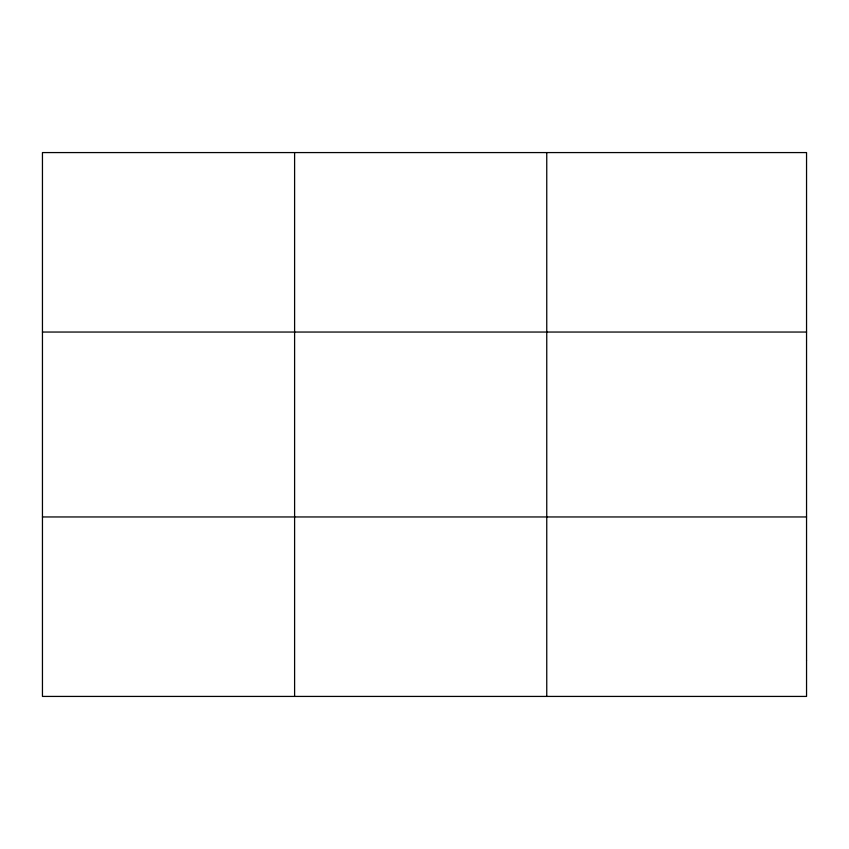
<?xml version="1.0" encoding="UTF-8"?>
<svg xmlns="http://www.w3.org/2000/svg" width="849" height="849" viewBox="0 0 849 849"><rect width="100%" height="100%" fill="white"/><g stroke="black" fill="none" stroke-linecap="round" stroke-linejoin="round"><path stroke-width="1.27" d="M294.603 152.576L294.603 696.424M546.756 152.576L546.756 696.424M42.45 332.044L806.55 332.044M42.45 516.956L806.55 516.956M806.55 660.533L806.55 696.424L42.45 696.424L42.45 152.576L806.55 152.576L806.55 660.533"/></g></svg>
